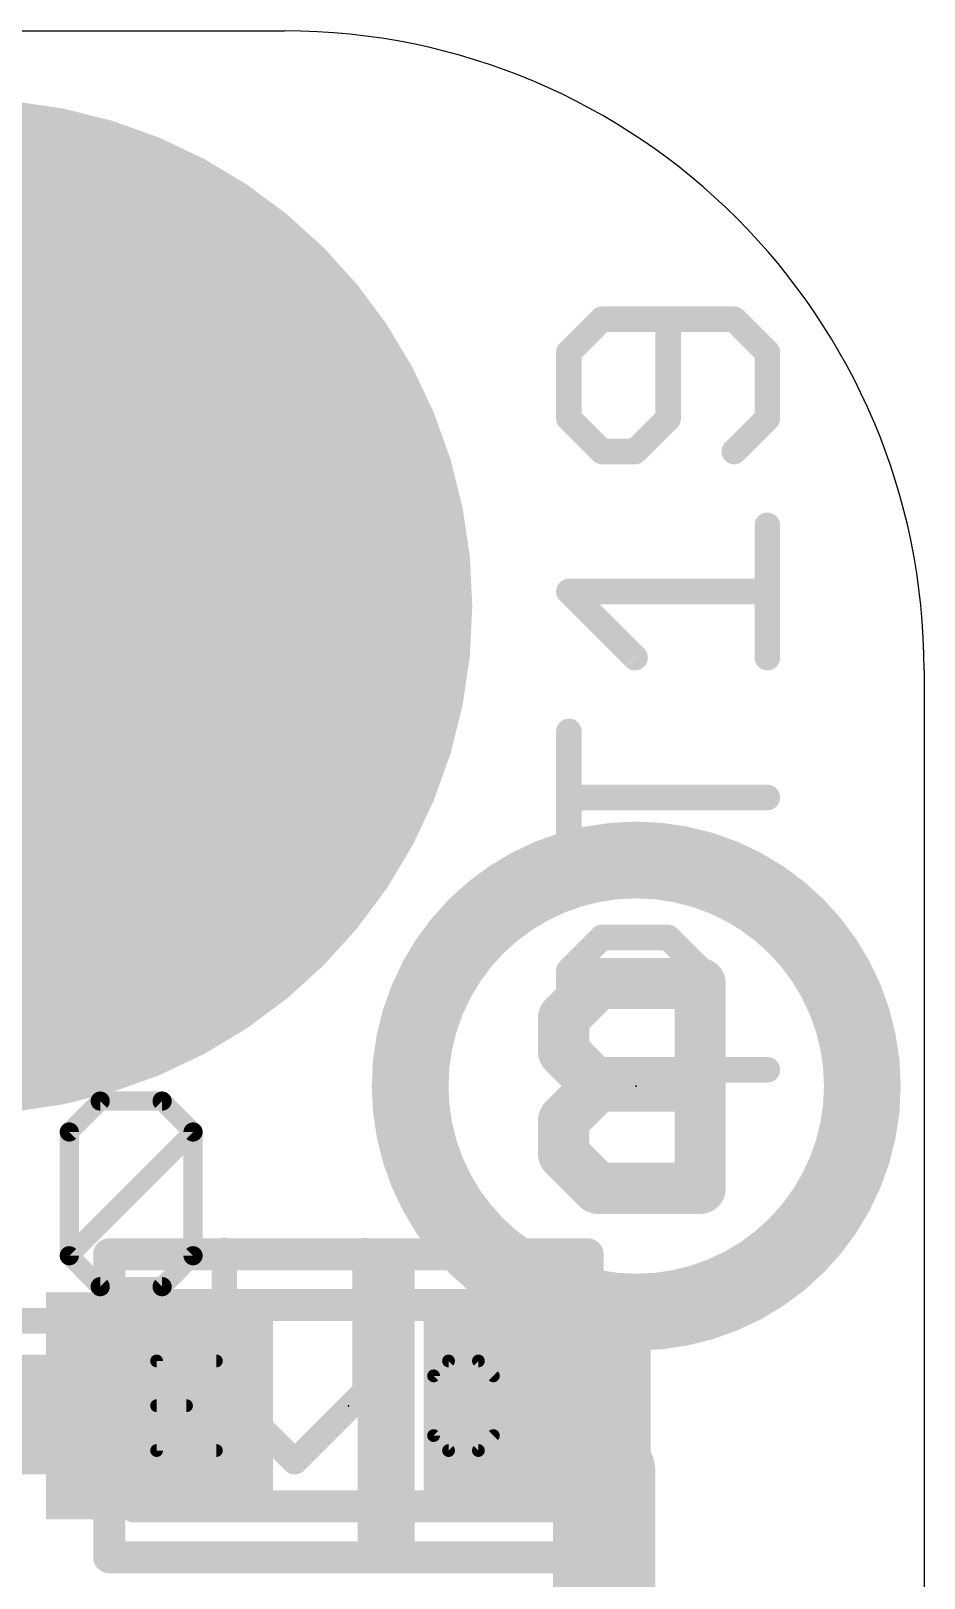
# Model space of a CAD drawing. Extents: x -0.1 to 7.6, y -0.2 to 10.2.
# Drawn here: x 4.07 to 7.62, y 4.01 to 10.16 of the extents above; entities that cross this region are included whole.
import ezdxf

# ---------------------------------------------------------------- set-up
doc = ezdxf.new("R2010")
doc.units = 0
for name, color, linetype in [('1', 12, 'CONTINUOUS'), ('17', 110, 'CONTINUOUS'), ('20', 53, 'CONTINUOUS'), ('21', 40, 'CONTINUOUS'), ('22', 140, 'CONTINUOUS'), ('23', 53, 'CONTINUOUS'), ('24', 53, 'CONTINUOUS'), ('29', 253, 'CONTINUOUS'), ('39', 12, 'CONTINUOUS'), ('40', 132, 'CONTINUOUS'), ('41', 12, 'CONTINUOUS'), ('42', 132, 'CONTINUOUS'), ('43', 110, 'CONTINUOUS'), ('48', 253, 'CONTINUOUS'), ('51', 253, 'CONTINUOUS')]:
    doc.layers.add(name, color=color, linetype=linetype)

# ---------------------------------------------------------------- blocks, each defined once
blk = doc.blocks.new('ROUNDP')
at = {"const_width": 0.5}
blk.add_lwpolyline([(0, -0.25, 1), (0, 0.25, 1), (0, -0.25)], format="xyb", dxfattribs=at)
blk = doc.blocks.new('RECT')
blk.add_solid([(-0.5, -0.5), (0.5, -0.5), (-0.5, 0.5), (0.5, 0.5)])

msp = doc.modelspace()

# ---------------------------------------------------------------- linework, layer by layer
at = {"layer": '1', "const_width": 0.4064}
for points in [[(3.683, 4.699), (4.584, 4.699)], [(6.084, 4.699), (6.35, 4.433)], [(6.35, 4.433), (6.35, 2.032)]]:
    msp.add_lwpolyline(points, dxfattribs=at)
at = {"layer": '1', "const_width": 0.2032}
for points in [[(4.584, 4.5974, 1), (4.584, 4.8006)], [(6.1558, 4.7708, 1), (6.0122, 4.6272)], [(6.4516, 4.433, 1), (6.2484, 4.433)], [(6.2782, 4.3612, 1), (6.4218, 4.5048)]]:
    msp.add_lwpolyline(points, format="xyb", dxfattribs=at)
at = {"layer": '20'}
for p, q in [((2.54, 10.16), (5.08, 10.16)), ((7.62, 7.62), (7.62, 2.54))]:
    msp.add_line(p, q, dxfattribs=at)
msp.add_arc((5.08, 7.62), 2.54, 0, 90, dxfattribs=at)
at = {"layer": '21'}
for points, const_width in [([(3.81, 6.074, 1), (3.81, 9.674, 1), (3.81, 6.074)], 0.2032), ([(6.341, 9.0402, 1), (6.341, 8.9894)], 0.0508), ([(6.3589, 8.9968, 1), (6.323, 9.0327)], 0.0508), ([(6.6291, 9.0148, 1), (6.5783, 9.0148)], 0.0508), ([(6.8843, 9.0327, 1), (6.8484, 8.9968)], 0.0508), ([(6.8664, 8.9894, 1), (6.8664, 9.0402)], 0.0508), ([(6.235, 8.8834, 1), (6.1842, 8.8834)], 0.0508), ([(6.1917, 8.9014, 1), (6.2276, 8.8654)], 0.0508), ([(7.0231, 8.8834, 1), (6.9723, 8.8834)], 0.0508), ([(6.9797, 8.8654, 1), (7.0157, 8.9014)], 0.0508), ([(6.2276, 8.6387, 1), (6.1917, 8.6028)], 0.0508), ([(6.6216, 8.6028, 1), (6.5857, 8.6387)], 0.0508), ([(7.0157, 8.6028, 1), (6.9797, 8.6387)], 0.0508), ([(6.1842, 8.6207, 1), (6.235, 8.6207)], 0.0508), ([(6.5783, 8.6207, 1), (6.6291, 8.6207)], 0.0508), ([(6.9723, 8.6207, 1), (7.0231, 8.6207)], 0.0508), ([(6.341, 8.5148, 1), (6.341, 8.464)], 0.0508), ([(6.323, 8.4714, 1), (6.3589, 8.5073)], 0.0508), ([(6.4544, 8.5073, 1), (6.4903, 8.4714)], 0.0508), ([(6.4723, 8.464, 1), (6.4723, 8.5148)], 0.0508), ([(6.8484, 8.5073, 1), (6.8843, 8.4714)], 0.0508), ([(7.0231, 8.1962, 1), (6.9723, 8.1962)], 0.0508), ([(6.2096, 7.9589, 1), (6.2096, 7.9081)], 0.0508), ([(6.2276, 7.9514, 1), (6.1917, 7.9155)], 0.0508), ([(6.9977, 7.9081, 1), (6.9977, 7.9589)], 0.0508), ([(6.4544, 7.6528, 1), (6.4903, 7.6888)], 0.0508), ([(6.9723, 7.6708, 1), (7.0231, 7.6708)], 0.0508), ([(6.235, 7.3776, 1), (6.1842, 7.3776)], 0.0508), ([(6.2096, 7.1403, 1), (6.2096, 7.0895)], 0.0508), ([(6.9977, 7.0895, 1), (6.9977, 7.1403)], 0.0508), ([(6.1842, 6.8522, 1), (6.235, 6.8522)], 0.0508), ([(6.341, 6.5844, 1), (6.341, 6.5336)], 0.0508), ([(6.3589, 6.5411, 1), (6.323, 6.577)], 0.0508), ([(6.6216, 6.577, 1), (6.5857, 6.5411)], 0.0508), ([(6.6037, 6.5336, 1), (6.6037, 6.5844)], 0.0508), ([(6.235, 6.4277, 1), (6.1842, 6.4277)], 0.0508), ([(6.1917, 6.4456, 1), (6.2276, 6.4097)], 0.0508), ([(6.7604, 6.4277, 1), (6.7096, 6.4277)], 0.0508), ([(6.717, 6.4097, 1), (6.753, 6.4456)], 0.0508), ([(6.2096, 6.059, 1), (6.2096, 6.0082)], 0.0508), ([(6.9977, 6.0082, 1), (6.9977, 6.059)], 0.0508), ([(6.1842, 6.0336, 1), (6.235, 6.0336)], 0.0508), ([(6.7096, 6.0336, 1), (6.7604, 6.0336)], 0.0508), ([(4.4158, 5.3006, 1), (4.3523, 5.3006)], 0.0635), ([(4.384, 5.3323, 1), (4.384, 5.2689)], 0.0635), ([(5.434, 5.3323, 1), (5.434, 5.2689)], 0.0635), ([(5.4657, 5.3006, 1), (5.4023, 5.3006)], 0.0635), ([(5.434, 5.2689, 1), (5.434, 5.3323)], 0.0635), ([(5.5658, 5.3006, 1), (5.5023, 5.3006)], 0.0635), ([(5.534, 5.3323, 1), (5.534, 5.2689)], 0.0635), ([(5.534, 5.2689, 1), (5.534, 5.3323)], 0.0635), ([(6.3158, 5.3006, 1), (6.2523, 5.3006)], 0.0635), ([(6.284, 5.2689, 1), (6.284, 5.3323)], 0.0635), ([(4.384, 4.1292, 1), (4.384, 4.0657)], 0.0635), ([(4.3523, 4.0974, 1), (4.4158, 4.0974)], 0.0635), ([(5.434, 4.1292, 1), (5.434, 4.0657)], 0.0635), ([(5.4023, 4.0974, 1), (5.4657, 4.0974)], 0.0635), ([(5.434, 4.0657, 1), (5.434, 4.1292)], 0.0635), ([(5.534, 4.1292, 1), (5.534, 4.0657)], 0.0635), ([(5.5023, 4.0974, 1), (5.5658, 4.0974)], 0.0635), ([(5.534, 4.0657, 1), (5.534, 4.1292)], 0.0635), ([(6.2523, 4.0974, 1), (6.3158, 4.0974)], 0.0635), ([(6.284, 4.0657, 1), (6.284, 4.1292)], 0.0635)]:
    msp.add_lwpolyline(points, format="xyb", dxfattribs=dict(at, const_width=const_width))
for points, const_width in [([(6.341, 9.0148), (6.2096, 8.8834)], 0.1016), ([(6.8664, 9.0148), (6.341, 9.0148)], 0.1016), ([(6.6037, 8.6207), (6.6037, 9.0148)], 0.1016), ([(6.9977, 8.8834), (6.8664, 9.0148)], 0.1016), ([(6.2096, 8.8834), (6.2096, 8.6207)], 0.1016), ([(6.9977, 8.6207), (6.9977, 8.8834)], 0.1016), ([(6.2096, 8.6207), (6.341, 8.4894)], 0.1016), ([(6.4723, 8.4894), (6.6037, 8.6207)], 0.1016), ([(6.8664, 8.4894), (6.9977, 8.6207)], 0.1016), ([(6.341, 8.4894), (6.4723, 8.4894)], 0.1016), ([(6.9977, 7.6708), (6.9977, 8.1962)], 0.1016), ([(6.4723, 7.6708), (6.2096, 7.9335)], 0.1016), ([(6.2096, 7.9335), (6.9977, 7.9335)], 0.1016), ([(6.2096, 6.8522), (6.2096, 7.3776)], 0.1016), ([(6.9977, 7.1149), (6.2096, 7.1149)], 0.1016), ([(6.2096, 6.4277), (6.341, 6.559)], 0.1016), ([(6.341, 6.559), (6.6037, 6.559)], 0.1016), ([(6.6037, 6.559), (6.735, 6.4277)], 0.1016), ([(6.2096, 6.0336), (6.2096, 6.4277)], 0.1016), ([(6.735, 6.4277), (6.735, 6.0336)], 0.1016), ([(6.9977, 6.0336), (6.2096, 6.0336)], 0.1016), ([(4.384, 4.0974), (4.384, 5.3006)], 0.127), ([(4.384, 5.3006), (5.434, 5.3006)], 0.127), ([(5.534, 5.3006), (5.434, 5.3006)], 0.127), ([(5.434, 5.3006), (5.434, 4.0974)], 0.127), ([(5.534, 5.3006), (6.284, 5.3006)], 0.127), ([(5.534, 4.0974), (5.534, 5.3006)], 0.127), ([(6.284, 5.3006), (6.284, 4.0974)], 0.127), ([(5.434, 4.0974), (4.384, 4.0974)], 0.127), ([(5.534, 4.0974), (5.434, 4.0974)], 0.127), ([(6.284, 4.0974), (5.534, 4.0974)], 0.127)]:
    msp.add_lwpolyline(points, dxfattribs=dict(at, const_width=const_width))
at = {"layer": '22'}
for points, const_width in [([(6.477, 5.071, 1), (6.477, 6.867, 1), (6.477, 5.071)], 0.3048), ([(6.3243, 6.4269, 1), (6.3243, 6.3253)], 0.1016), ([(6.3602, 6.3402, 1), (6.2883, 6.412)], 0.1016), ([(6.7818, 6.3761, 1), (6.6802, 6.3761)], 0.1016), ([(6.731, 6.3253, 1), (6.731, 6.4269)], 0.1016), ([(6.2395, 6.2405, 1), (6.1379, 6.2405)], 0.1016), ([(6.1528, 6.2764, 1), (6.2246, 6.2046)], 0.1016), ([(6.2246, 6.1408, 1), (6.1528, 6.069)], 0.1016), ([(6.1379, 6.1049, 1), (6.2395, 6.1049)], 0.1016), ([(6.3243, 6.0201, 1), (6.3243, 5.9185)], 0.1016), ([(6.3602, 5.9334, 1), (6.2883, 6.0053)], 0.1016), ([(6.2883, 5.9334, 1), (6.3602, 6.0053)], 0.1016), ([(6.731, 5.9185, 1), (6.731, 6.0201)], 0.1016), ([(6.2395, 5.8338, 1), (6.1379, 5.8338)], 0.1016), ([(6.1528, 5.8697, 1), (6.2246, 5.7978)], 0.1016), ([(6.2246, 5.7341, 1), (6.1528, 5.6623)], 0.1016), ([(6.1379, 5.6982, 1), (6.2395, 5.6982)], 0.1016), ([(6.3243, 5.6134, 1), (6.3243, 5.5118)], 0.1016), ([(6.731, 5.5118, 1), (6.731, 5.6134)], 0.1016), ([(6.2883, 5.5267, 1), (6.3602, 5.5985)], 0.1016), ([(6.6802, 5.5626, 1), (6.7818, 5.5626)], 0.1016), ([(4.8667, 5.3157, 1), (4.8159, 5.3157)], 0.0508), ([(5.426, 5.3157, 1), (5.3752, 5.3157)], 0.0508), ([(4.4134, 5.054, 1), (4.3774, 5.0181)], 0.0508), ([(4.3954, 5.0106, 1), (4.3954, 5.0614)], 0.0508), ([(4.5606, 4.8962, 1), (4.5098, 4.8962)], 0.0508), ([(4.5173, 4.8782, 1), (4.5532, 4.9142)], 0.0508), ([(4.8593, 4.7743, 1), (4.8233, 4.7384)], 0.0508), ([(5.4185, 4.7384, 1), (5.3826, 4.7743)], 0.0508), ([(4.8159, 4.7564, 1), (4.8667, 4.7564)], 0.0508), ([(5.3752, 4.7564, 1), (5.426, 4.7564)], 0.0508), ([(4.5098, 4.6166, 1), (4.5606, 4.6166)], 0.0508), ([(4.5532, 4.5986, 1), (4.5173, 4.6345)], 0.0508), ([(4.3774, 4.4947, 1), (4.4134, 4.4588)], 0.0508), ([(4.3954, 4.4513, 1), (4.3954, 4.5022)], 0.0508), ([(5.103, 4.4947, 1), (5.1389, 4.4588)], 0.0508), ([(5.103, 4.4588, 1), (5.1389, 4.4947)], 0.0508)]:
    msp.add_lwpolyline(points, format="xyb", dxfattribs=dict(at, const_width=const_width))
for points, const_width in [([(6.3243, 6.3761), (6.1887, 6.2405)], 0.2032), ([(6.731, 6.3761), (6.3243, 6.3761)], 0.2032), ([(6.731, 5.5626), (6.731, 6.3761)], 0.2032), ([(6.1887, 6.2405), (6.1887, 6.1049)], 0.2032), ([(6.1887, 6.1049), (6.3243, 5.9693)], 0.2032), ([(6.3243, 5.9693), (6.1887, 5.8338)], 0.2032), ([(6.731, 5.9693), (6.3243, 5.9693)], 0.2032), ([(6.1887, 5.8338), (6.1887, 5.6982)], 0.2032), ([(6.1887, 5.6982), (6.3243, 5.5626)], 0.2032), ([(6.3243, 5.5626), (6.731, 5.5626)], 0.2032), ([(4.8413, 4.7564), (4.8413, 5.3157)], 0.1016), ([(5.4006, 5.3157), (5.4006, 4.7564)], 0.1016), ([(3.9759, 5.036), (4.3954, 5.036)], 0.1016), ([(4.3954, 5.036), (4.5352, 4.8962)], 0.1016), ([(4.5352, 4.8962), (4.5352, 4.6166)], 0.1016), ([(5.1209, 4.4768), (4.8413, 4.7564)], 0.1016), ([(5.4006, 4.7564), (5.1209, 4.4768)], 0.1016), ([(4.5352, 4.6166), (4.3954, 4.4768)], 0.1016), ([(4.3954, 4.4768), (3.9759, 4.4768)], 0.1016)]:
    msp.add_lwpolyline(points, dxfattribs=dict(at, const_width=const_width))
at = {"layer": '23'}
msp.add_point((5.334, 4.699), dxfattribs=at)
at = {"layer": '24'}
msp.add_point((6.477, 5.969), dxfattribs=at)
at = {"layer": '39', "const_width": 2.032}
msp.add_lwpolyline([(3.81, 6.874, 1), (3.81, 8.874, 1), (3.81, 6.874)], format="xyb", dxfattribs=at)
at = {"layer": '40', "const_width": 2.032}
msp.add_lwpolyline([(3.81, 6.874, 1), (3.81, 8.874, 1), (3.81, 6.874)], format="xyb", dxfattribs=at)
at = {"layer": '41', "const_width": 2.032}
msp.add_lwpolyline([(3.81, 6.874, 1), (3.81, 8.874, 1), (3.81, 6.874)], format="xyb", dxfattribs=at)
at = {"layer": '42', "const_width": 2.032}
msp.add_lwpolyline([(3.81, 6.874, 1), (3.81, 8.874, 1), (3.81, 6.874)], format="xyb", dxfattribs=at)
at = {"layer": '43', "const_width": 2.032}
msp.add_lwpolyline([(3.81, 6.874, 1), (3.81, 8.874, 1), (3.81, 6.874)], format="xyb", dxfattribs=at)
at = {"layer": '48', "const_width": 0.0762}
for points in [[(4.2255, 5.7865), (4.3483, 5.9093)], [(4.3483, 5.9093), (4.5941, 5.9093)], [(4.5941, 5.9093), (4.7169, 5.7865)], [(4.2255, 5.295), (4.2255, 5.7865)], [(4.2255, 5.295), (4.7169, 5.7865)], [(4.7169, 5.7865), (4.7169, 5.295)], [(4.3483, 5.1721), (4.2255, 5.295)], [(4.7169, 5.295), (4.5941, 5.1721)], [(4.5941, 5.1721), (4.3483, 5.1721)]]:
    msp.add_lwpolyline(points, dxfattribs=at)
at = {"layer": '48', "const_width": 0.0381}
for points in [[(4.3483, 5.9284, 1), (4.3483, 5.8903)], [(4.3618, 5.8959, 1), (4.3349, 5.9228)], [(4.6075, 5.9228, 1), (4.5806, 5.8959)], [(4.5941, 5.8903, 1), (4.5941, 5.9284)], [(4.2445, 5.7865, 1), (4.2064, 5.7865)], [(4.212, 5.7999, 1), (4.2389, 5.773)], [(4.736, 5.7865, 1), (4.6979, 5.7865)], [(4.7304, 5.773, 1), (4.7035, 5.7999)], [(4.7035, 5.773, 1), (4.7304, 5.7999)], [(4.2389, 5.3084, 1), (4.212, 5.2815)], [(4.212, 5.3084, 1), (4.2389, 5.2815)], [(4.2064, 5.295, 1), (4.2445, 5.295)], [(4.6979, 5.295, 1), (4.736, 5.295)], [(4.7304, 5.2815, 1), (4.7035, 5.3084)], [(4.3483, 5.1912, 1), (4.3483, 5.1531)], [(4.3349, 5.1586, 1), (4.3618, 5.1856)], [(4.5806, 5.1856, 1), (4.6075, 5.1586)], [(4.5941, 5.1531, 1), (4.5941, 5.1912)]]:
    msp.add_lwpolyline(points, format="xyb", dxfattribs=at)
at = {"layer": '51'}
for points, const_width in [([(4.484, 4.299), (4.484, 5.099)], 0.127), ([(4.484, 5.099), (6.184, 5.099)], 0.127), ([(6.184, 5.099), (6.184, 4.299)], 0.127), ([(4.8096, 4.8771), (4.5723, 4.8771)], 0.0508), ([(4.5723, 4.8771), (4.5723, 4.5212)], 0.0508), ([(5.7316, 4.8771), (5.6723, 4.8178)], 0.0508), ([(5.8502, 4.8771), (5.7316, 4.8771)], 0.0508), ([(5.9096, 4.8178), (5.8502, 4.8771)], 0.0508), ([(5.6723, 4.8178), (5.6723, 4.5805)], 0.0508), ([(4.5723, 4.6992), (4.6909, 4.6992)], 0.0508), ([(5.6723, 4.5805), (5.7316, 4.5212)], 0.0508), ([(5.8502, 4.5212), (5.9096, 4.5805)], 0.0508), ([(4.5723, 4.5212), (4.8096, 4.5212)], 0.0508), ([(5.7316, 4.5212), (5.8502, 4.5212)], 0.0508), ([(6.184, 4.299), (4.484, 4.299)], 0.127)]:
    msp.add_lwpolyline(points, dxfattribs=dict(at, const_width=const_width))
for points, const_width in [([(4.5157, 5.099, 1), (4.4523, 5.099)], 0.0635), ([(4.484, 5.1307, 1), (4.484, 5.0673)], 0.0635), ([(6.2157, 5.099, 1), (6.1523, 5.099)], 0.0635), ([(6.184, 5.0673, 1), (6.184, 5.1307)], 0.0635), ([(4.5723, 4.8898, 1), (4.5723, 4.8644)], 0.0254), ([(4.585, 4.8771, 1), (4.5596, 4.8771)], 0.0254), ([(4.8096, 4.8644, 1), (4.8096, 4.8898)], 0.0254), ([(5.7316, 4.8898, 1), (5.7316, 4.8644)], 0.0254), ([(5.7406, 4.8681, 1), (5.7226, 4.8861)], 0.0254), ([(5.8592, 4.8861, 1), (5.8413, 4.8681)], 0.0254), ([(5.8502, 4.8644, 1), (5.8502, 4.8898)], 0.0254), ([(5.685, 4.8178, 1), (5.6596, 4.8178)], 0.0254), ([(5.6633, 4.8268, 1), (5.6813, 4.8088)], 0.0254), ([(5.9006, 4.8088, 1), (5.9185, 4.8268)], 0.0254), ([(4.5723, 4.7119, 1), (4.5723, 4.6865)], 0.0254), ([(4.6909, 4.6865, 1), (4.6909, 4.7119)], 0.0254), ([(5.6813, 4.5895, 1), (5.6633, 4.5715)], 0.0254), ([(5.6596, 4.5805, 1), (5.685, 4.5805)], 0.0254), ([(5.9185, 4.5715, 1), (5.9006, 4.5895)], 0.0254), ([(4.5723, 4.5339, 1), (4.5723, 4.5085)], 0.0254), ([(4.5596, 4.5212, 1), (4.585, 4.5212)], 0.0254), ([(4.8096, 4.5085, 1), (4.8096, 4.5339)], 0.0254), ([(5.7316, 4.5339, 1), (5.7316, 4.5085)], 0.0254), ([(5.7226, 4.5122, 1), (5.7406, 4.5302)], 0.0254), ([(5.8413, 4.5302, 1), (5.8592, 4.5122)], 0.0254), ([(5.8502, 4.5085, 1), (5.8502, 4.5339)], 0.0254), ([(4.484, 4.3308, 1), (4.484, 4.2673)], 0.0635), ([(4.4523, 4.299, 1), (4.5157, 4.299)], 0.0635), ([(6.1523, 4.299, 1), (6.2157, 4.299)], 0.0635), ([(6.184, 4.2673, 1), (6.184, 4.3308)], 0.0635)]:
    msp.add_lwpolyline(points, format="xyb", dxfattribs=dict(at, const_width=const_width))

# ---------------------------------------------------------------- block references
at = {"layer": '1', "xscale": 0.8, "yscale": 0.8, "rotation": 180}
for p in [(4.584, 4.699), (6.084, 4.699)]:
    msp.add_blockref('RECT', p, dxfattribs=at)
at = {"layer": '17', "xscale": 3.216, "yscale": 3.216}
msp.add_blockref('ROUNDP', (3.81, 7.874), dxfattribs=at)
msp.add_blockref('ROUNDP', (3.81, 7.874), dxfattribs=at)
at = {"layer": '29', "xscale": 3.3176, "yscale": 3.3176}
msp.add_blockref('ROUNDP', (3.81, 7.874), dxfattribs=at)
at = {"layer": '29', "xscale": 0.9016, "yscale": 0.9016, "rotation": 180}
for p in [(4.584, 4.699), (6.084, 4.699)]:
    msp.add_blockref('RECT', p, dxfattribs=at)

doc.saveas('drawing.dxf')
